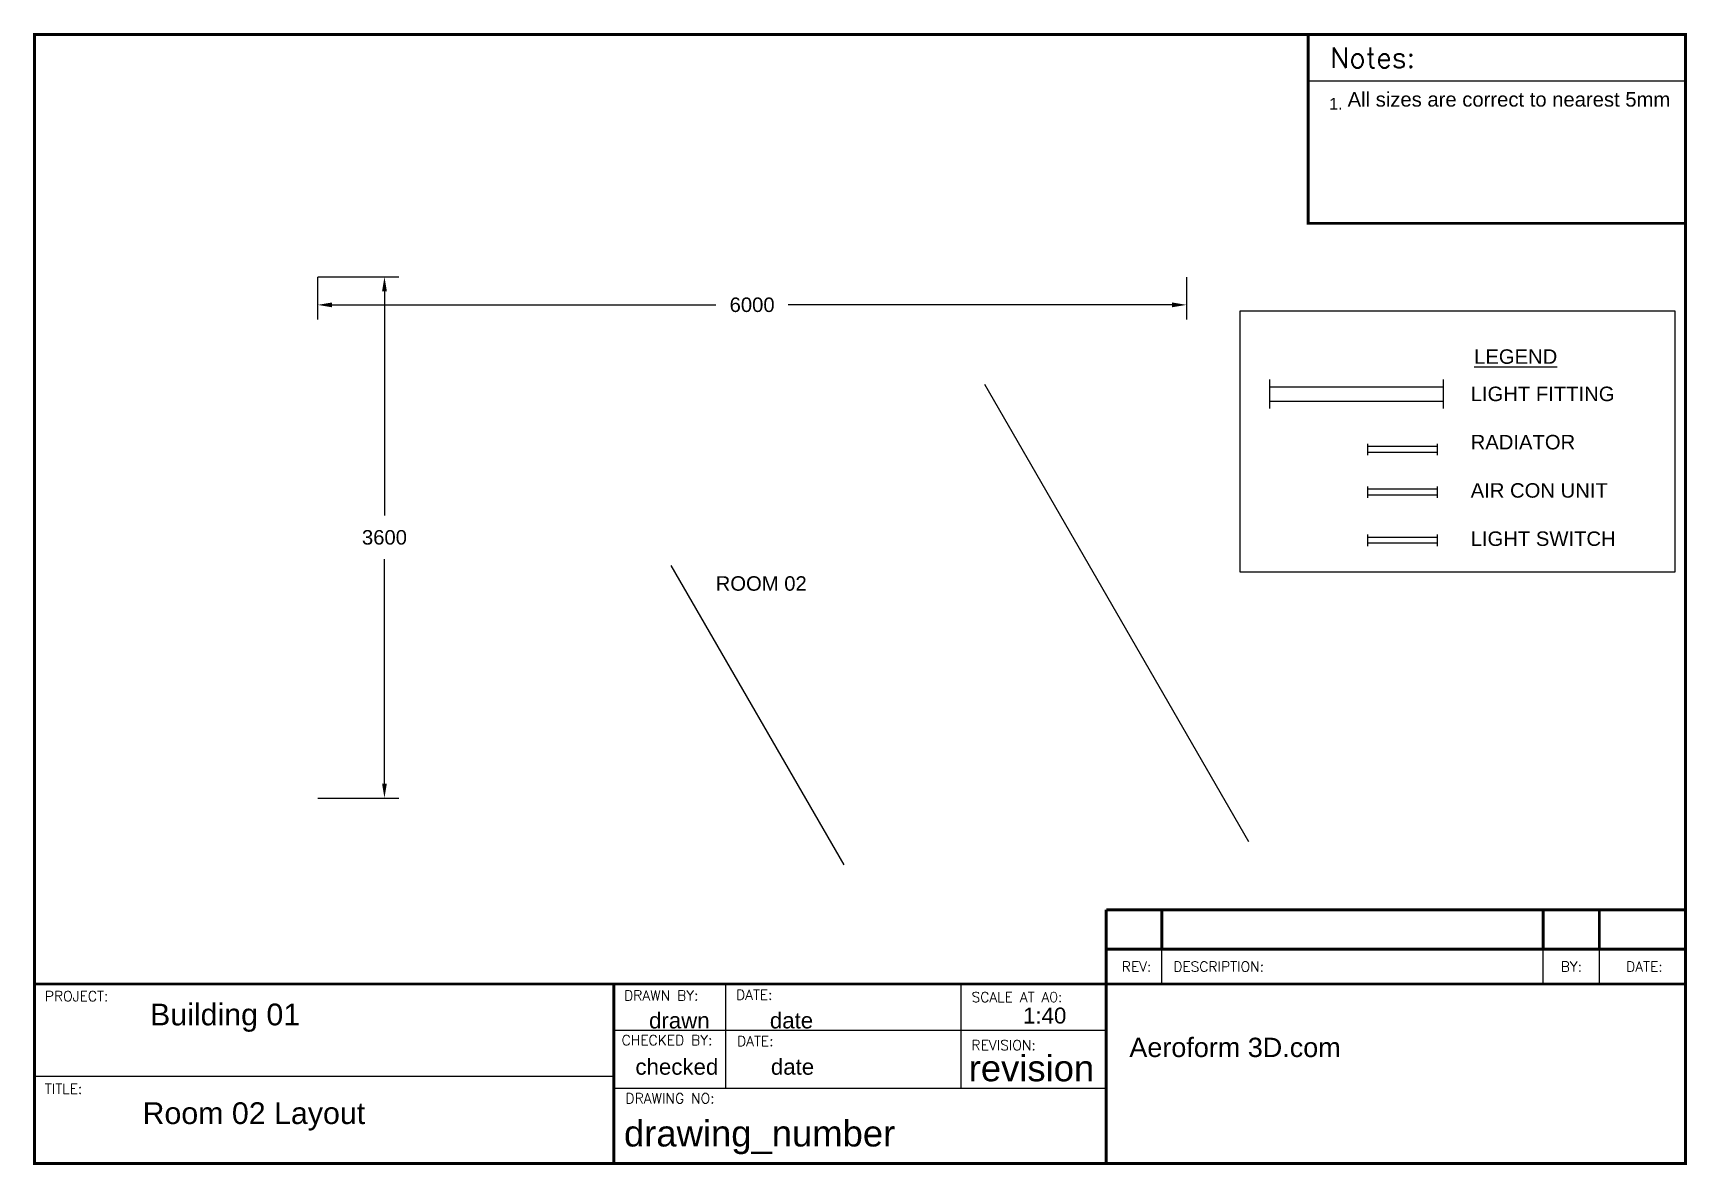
# Paper-space layout 'Room 02' of a CAD drawing. Header units: millimetres. Extents: x -45 to 241, y 45 to 240.
# The model-space entities are those that its viewports show. They can reach past a viewport. Long polylines and large blocks are cut down to what shows.
import ezdxf

# ---------------------------------------------------------------- set-up
doc = ezdxf.new("R2010")
doc.units = ezdxf.units.MM
doc.header["$MEASUREMENT"] = 0
for name, color, linetype in [('Lighting', 20, 'Continuous'), ('Vport', 7, 'Continuous'), ('YS-TEXT-LARGE', 250, 'Continuous'), ('YS-TEXT-MEDIUM', 6, 'Continuous'), ('YS-TEXT-SMALL', 2, 'Continuous'), ('YS-TITLEBLOCK-BORDERS', 154, 'Continuous'), ('YS-TITLEBLOCK-TEXT-NONEDITABLE', 154, 'Continuous')]:
    doc.layers.add(name, color=color, linetype=linetype)
doc.layers.get('Vport').off()
doc.styles.add('ROMANS', font='romans.shx')
doc.styles.get("Standard").update_dxf_attribs({"font": 'arial.ttf'})
doc.styles.add('YS TEXT', font='arial.ttf')
doc.dimstyles.new('BuildingStyle', dxfattribs={"dimtxt": 2.5, "dimasz": 2.5, "dimexe": 2.5, "dimexo": 0.0625, "dimgap": 2.5, "dimtad": 0, "dimtih": 1, "dimtoh": 1, "dimdec": 0, "dimzin": 0, "dimdsep": 46, "dimtxsty": 'Standard', "dimcen": 0.09, "dimadec": 0, "dimazin": 0, "dimtfac": 1, "dimtdec": 0, "dimtofl": 0, "dimtmove": 2, "dimatfit": 3, "dimfxl": 1, "dimtolj": 1, "dimtzin": 0, "dimarcsym": 0})

# ---------------------------------------------------------------- blocks, each defined once
blk = doc.blocks.new('*D22')
at = {"color": 0, "lineweight": -2, "transparency": 16777216}
for p, q in [((4.13, 198.21), (4.13, 190.93)), ((154.13, 198.21), (154.13, 190.93)), ((6.63, 193.43), (72.89, 193.43)), ((151.63, 193.43), (85.36, 193.43))]:
    blk.add_line(p, q, dxfattribs=at)
at = {"color": 0, "transparency": 16777216}
for points in [[(6.63, 193.84), (6.63, 193.01), (4.13, 193.43)], [(151.63, 193.84), (151.63, 193.01), (154.13, 193.43)]]:
    blk.add_solid(points, dxfattribs=at)
at = {"layer": 'Defpoints', "color": 0, "transparency": 16777216}
for p in [(4.13, 198.27), (154.13, 198.27), (154.13, 193.43)]:
    blk.add_point(p, dxfattribs=at)
at = {"color": 0, "transparency": 16777216, "insert": (79.13, 193.43), "char_height": 2.5, "attachment_point": 5}
blk.add_mtext('\\A1;6000', dxfattribs=at)
blk = doc.blocks.new('*D23')
at = {"color": 0, "lineweight": -2, "transparency": 16777216}
for p, q in [((4.19, 198.27), (18.16, 198.27)), ((15.66, 195.77), (15.66, 157.05)), ((15.66, 110.77), (15.66, 149.5)), ((4.19, 108.27), (18.16, 108.27))]:
    blk.add_line(p, q, dxfattribs=at)
at = {"color": 0, "transparency": 16777216}
for points in [[(15.25, 195.77), (16.08, 195.77), (15.66, 198.27)], [(15.25, 110.77), (16.08, 110.77), (15.66, 108.27)]]:
    blk.add_solid(points, dxfattribs=at)
at = {"layer": 'Defpoints', "color": 0, "transparency": 16777216}
for p in [(4.13, 198.27), (4.13, 108.27), (15.66, 108.27)]:
    blk.add_point(p, dxfattribs=at)
at = {"color": 0, "transparency": 16777216, "insert": (15.66, 153.27), "char_height": 2.5, "attachment_point": 5}
blk.add_mtext('\\A1;3600', dxfattribs=at)
blk = doc.blocks.new('Light')
at = {"layer": 'Lighting'}
for points in [[(-600, -50), (-600, 150)], [(600, -50), (600, 150)], [(-600, 100), (600, 100)], [(-600, 0), (600, 0)]]:
    blk.add_lwpolyline(points, dxfattribs=at)

msp = doc.modelspace()

# ---------------------------------------------------------------- linework, layer by layer
for points in [[(14667, 6675), (12167, 11005)], [(12502, 5425), (10002, 9755)]]:
    msp.add_lwpolyline(points)

psp = doc.layouts.new('Room 02')

# ---------------------------------------------------------------- linework, layer by layer
psp.add_lwpolyline([(163.396, 192.384), (238.425, 192.384), (238.425, 147.297), (163.396, 147.297)], close=True)
at = {"layer": 'YS-TITLEBLOCK-BORDERS', "linetype": 'Continuous'}
for p, q in [((136.255, 240.115), (236.255, 240.115)), ((55.255, 76.157), (91.014, 76.157))]:
    psp.add_line(p, q, dxfattribs=at)
at = {"layer": 'YS-TITLEBLOCK-BORDERS', "color": 7, "linetype": 'Continuous'}
for p, q in [((175.116, 232.115), (240.255, 232.115)), ((149.86, 76.157), (149.86, 82.157)), ((215.669, 76.157), (215.669, 82.157)), ((225.387, 76.157), (225.387, 82.157)), ((74.565, 76.157), (74.565, 66.157)), ((115.187, 76.158), (115.187, 66.158)), ((140.255, 76.157), (240.255, 76.157)), ((55.255, 68.157), (140.255, 68.157)), ((74.565, 68.158), (74.565, 58.158)), ((115.187, 68.158), (115.187, 58.158)), ((55.255, 60.157), (-44.745, 60.157)), ((55.255, 58.157), (140.255, 58.157))]:
    psp.add_line(p, q, dxfattribs=at)
at = {"layer": 'YS-TITLEBLOCK-BORDERS', "color": 7, "linetype": 'Continuous', "const_width": 0.5}
for points in [[(-44.745, 240.115), (240.255, 240.115), (240.255, 45.157), (-44.745, 45.157)], [(175.116, 240.115), (240.255, 240.115), (240.255, 207.507), (175.116, 207.507)], [(140.255, 76.157), (240.255, 76.157), (240.255, 45.157), (140.255, 45.157)]]:
    psp.add_lwpolyline(points, close=True, dxfattribs=at)
for points in [[(240.255, 82.157), (240.255, 104.463)], [(140.255, 82.157), (140.255, 88.964)], [(140.255, 88.964), (240.255, 88.964)], [(149.86, 82.157), (149.86, 88.964)], [(215.669, 82.157), (215.669, 88.964)], [(225.387, 82.157), (225.387, 88.964)], [(140.255, 82.157), (140.255, 76.157), (240.255, 76.157), (240.255, 82.157), (140.255, 82.157)], [(55.255, 45.157), (55.255, 76.157), (-44.745, 76.157), (-44.745, 45.157), (55.255, 45.157)], [(140.255, 45.157), (140.255, 76.157), (55.255, 76.157), (55.255, 45.157), (140.255, 45.157)]]:
    psp.add_lwpolyline(points, dxfattribs=at)

# ---------------------------------------------------------------- block references
at = {"layer": 'Lighting', "xscale": 0.02499999990250141, "yscale": 0.02499999990250141, "zscale": 0.02499999990250141}
psp.add_blockref('Light', (183.497, 176.802), dxfattribs=at)
at = {"layer": 'Lighting', "xscale": 0.009999999572173431, "yscale": 0.009999999572173431, "zscale": 0.009999999572173431, "rotation": 180}
for p in [(191.39, 168.956), (191.39, 161.578), (191.39, 153.264)]:
    psp.add_blockref('Light', p, dxfattribs=at)

# ---------------------------------------------------------------- texts
at = {"char_height": 2.5, "attachment_point": 1}
for s, width, insert in [('All sizes are correct to nearest 5mm', 56.76454, (181.931, 230.162)), ('{\\LLEGEND}', 29.48623, (203.763, 185.749)), ('LIGHT FITTING\\P\\PRADIATOR\\P\\PAIR CON UNIT\\P\\PLIGHT SWITCH', 29.48623, (203.177, 179.308)), ('ROOM 02', 29.48623, (72.845, 146.566))]:
    psp.add_mtext_dynamic_manual_height_columns(s, width=width, gutter_width=1, heights=[0], dxfattribs=dict(at, insert=insert))
at = {"layer": 'YS-TEXT-LARGE', "linetype": 'Continuous', "insert": (144.252, 66.875), "char_height": 7.5, "attachment_point": 1, "style": 'YS TEXT'}
psp.add_mtext('{\\H0.44444x;Aeroform 3D.com\\P\\P\\H0.68751x; }', dxfattribs=at)
at = {"layer": 'YS-TEXT-MEDIUM', "color": 5, "style": 'YS TEXT'}
for s, insert, char_height, width, attachment_point in [('Building 01', (-24.804, 72.761), 3.75, 77.15387, 1), ('drawn', (66.568, 71.234), 2.75, 10.51582, 2), ('date', (85.931, 71.234), 2.75, 7.51453, 2), ('1:40', (129.638, 72.078), 2.75, 12.66122, 2), ('checked', (66.14, 63.234), 2.75, 14.38055, 2), ('date', (86.108, 63.234), 2.75, 7.51453, 2), ('revision', (127.353, 63.85), 4.5, 21.77032, 2), ('Room 02 Layout', (-26.101, 55.723), 3.75, 80.31193, 1), ('drawing_number', (80.425, 52.594), 4.5, 47.14691, 2)]:
    psp.add_mtext(s, dxfattribs=dict(at, insert=insert, char_height=char_height, width=width, attachment_point=attachment_point))
at = {"layer": 'YS-TEXT-SMALL', "color": 5, "insert": (178.738, 229.152), "char_height": 2, "width": 9.67295, "attachment_point": 1, "style": 'YS TEXT'}
psp.add_mtext('\\pi-6,l6,t6;1.^I', dxfattribs=at)
at = {"layer": 'YS-TITLEBLOCK-TEXT-NONEDITABLE', "color": 7, "linetype": 'Continuous', "insert": (186.255, 236.115), "char_height": 3.5, "width": 68.47, "attachment_point": 5, "style": 'ROMANS'}
psp.add_mtext('Notes:', dxfattribs=at)
at = {"layer": 'YS-TITLEBLOCK-TEXT-NONEDITABLE', "linetype": 'Continuous', "char_height": 1.75, "style": 'ROMANS'}
for s, insert, width, attachment_point in [('REV:', (145.505, 79.157), 42.25, 5), ('DESCRIPTION:', (151.834, 79.157), 42.25, 4), ('BY:', (220.552, 79.157), 42.25, 5), ('DATE:', (233.165, 79.157), 42.25, 5), ('PROJECT:', (-42.962, 74.926), 37.6786, 1), ('DRAWN BY:', (57.038, 75.041), 37.6786, 1), ('DATE:', (76.349, 75.172), 37.4556, 1), ('SCALE AT A0:', (117.017, 74.77), 37.6786, 1), ('CHECKED BY:', (56.608, 67.324), 37.6786, 1), ('DATE:', (76.526, 67.172), 37.4556, 1), ('REVISION:', (117.003, 66.459), 37.6786, 1), ('TITLE:', (-42.962, 58.926), 37.6786, 1), ('DRAWING NO:', (57.275, 57.281), 37.6786, 1)]:
    psp.add_mtext(s, dxfattribs=dict(at, insert=insert, width=width, attachment_point=attachment_point))

# ---------------------------------------------------------------- dimensions: what is measured, and where the dimension line sits
dim = psp.add_linear_dim(base=(154.129, 193.426), p1=(4.129, 198.274), p2=(154.129, 198.274), dimstyle='BuildingStyle', override={"dimlfac": -40})
dim.commit()
dim.dimension.update_dxf_attribs({"geometry": '*D22', "text_midpoint": (79.129, 193.426)})
dim = psp.add_linear_dim(base=(15.664, 108.274), p1=(4.129, 198.274), p2=(4.129, 108.274), angle=90, dimstyle='BuildingStyle', override={"dimlfac": -40})
dim.commit()
dim.dimension.update_dxf_attribs({"geometry": '*D23', "text_midpoint": (15.664, 153.274)})

# ---------------------------------------------------------------- viewports
at = {"layer": 'Vport'}
psp.add_viewport(center=(80.936, 155.683), size=(167.882, 117.89022), view_center_point=(10632.208, 10046.061), view_height=4715.60895, dxfattribs=at)

doc.saveas('drawing.dxf')
